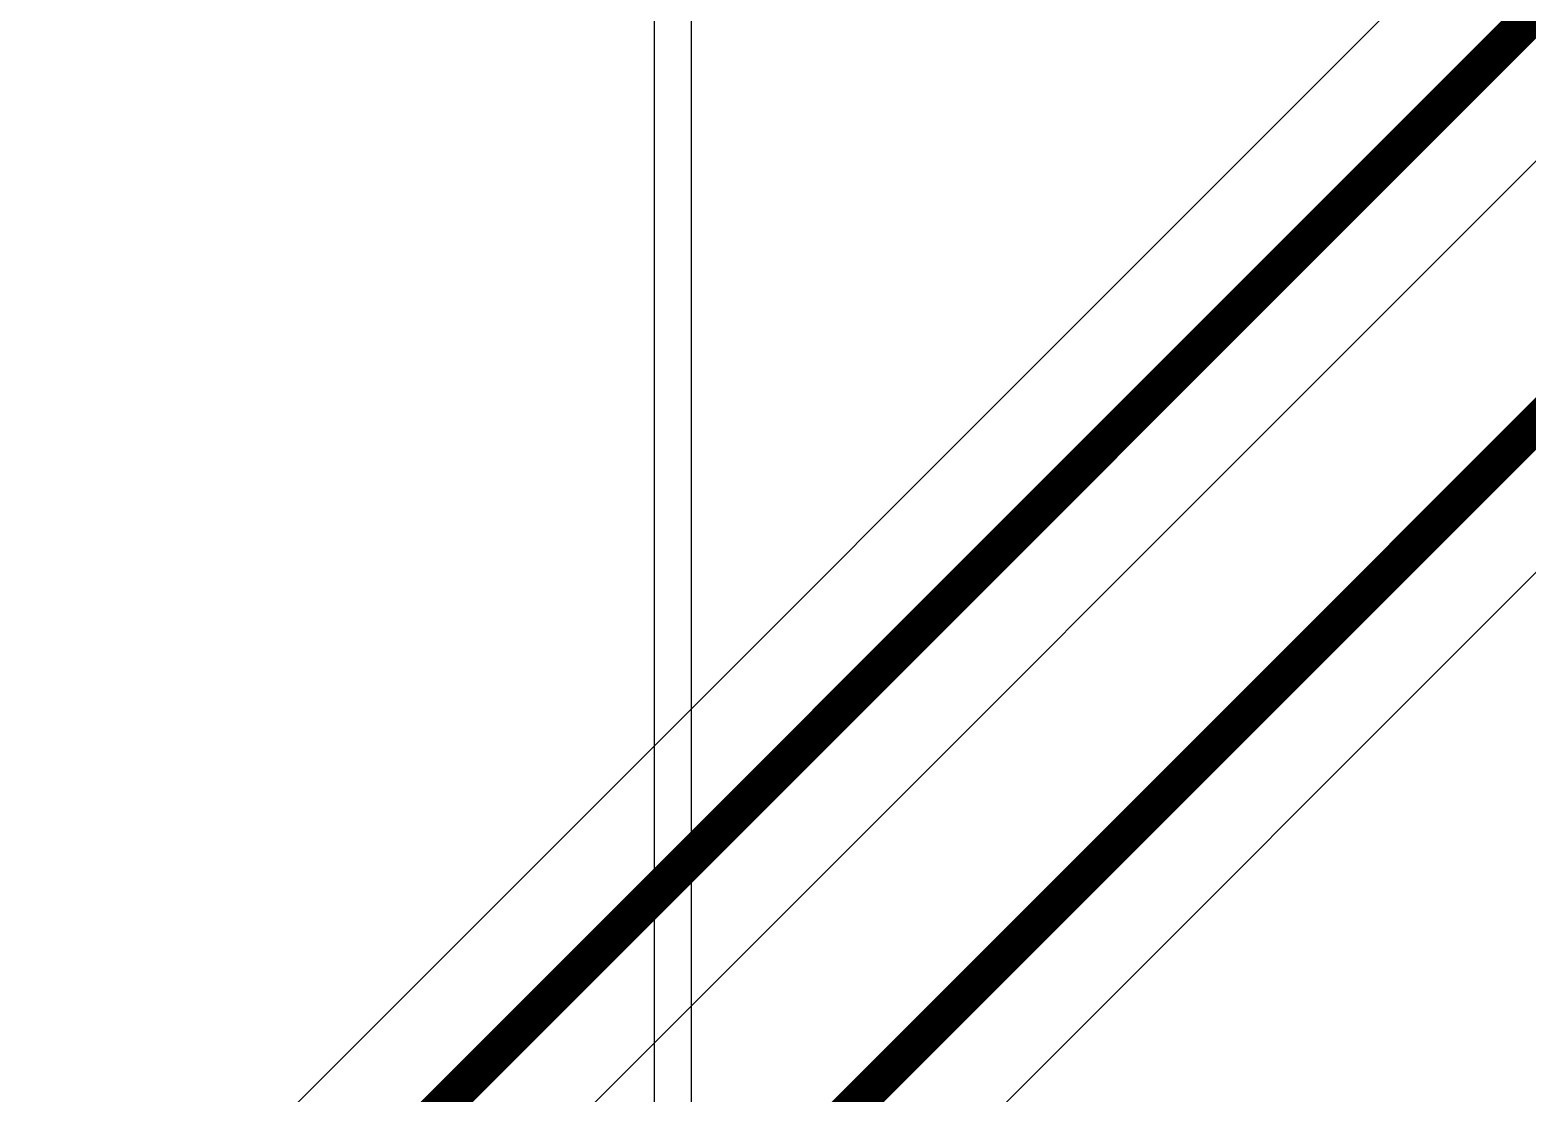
# Model space of a CAD drawing. Extents: x 0 to 323, y 0 to 320.
# Drawn here: x 171.82 to 177.88, y 55.01 to 59.31 of the extents above; entities that cross this region are included whole.
import ezdxf

# ---------------------------------------------------------------- set-up
doc = ezdxf.new("R2010")
doc.units = 0
doc.header["$MEASUREMENT"] = 0
for name, color, linetype in [('ETCH_INT1', 4, 'CONTINUOUS'), ('ETCH_INT2', 5, 'CONTINUOUS'), ('ETCH_TOP', 2, 'CONTINUOUS')]:
    doc.layers.add(name, color=color, linetype=linetype)

msp = doc.modelspace()

# ---------------------------------------------------------------- linework, layer by layer
at = {"layer": 'ETCH_INT1'}
for points in [[(180.6, 76.75), (174.35, 70.5), (174.35, 68.3505, -0.646208), (174.1814, 68.2745, 2.22023), (174.1814, 67.5255, -0.646208), (174.35, 67.4495), (174.35, 49.606)], [(180.7501, 76.6878), (175.0354, 70.9732, 0.664618), (175.1061, 70.8001, -1.49239), (174.6736, 69.7778, 0.669944), (174.5001, 69.7064), (174.5001, 49.6682)]]:
    msp.add_lwpolyline(points, format="xyb", dxfattribs=at)
at = {"layer": 'ETCH_INT2'}
for points, format in [([(86.796, 53.954, 0.15, 0.15, 0), (84.6907, 53.954, 0.15, 0.15, 0), (82.6197, 56.025, 0.15, 0.15, 0), (81.9618, 56.025, 0.15, 0.15, 0), (81.625, 55.6882, 0.15, 0.15, 0), (81.625, 54.1199, 0.15, 0.15, 0), (83.029, 52.7158, 0.15, 0.15, 0), (84.2198, 51.525, 0.15, 0.15, 0), (86.5382, 51.525, 0.15, 0.15, 0), (89.075, 48.9882, 0.15, 0.15, 0), (89.075, 40.5132, 0.15, 0.15, 0), (91.3882, 38.2, 0.15, 0.15, 0), (94.5, 38.2, 0.15, 0.15, 0), (109.356, 23.344, 0.15, 0.15, 0), (119.8073, 23.344, 0.15, 0.15, 0), (129.1164, 14.035, 0.15, 0.15, 0), (163.006, 14.035, 0.15, 0.15, 0), (165.5, 16.529, 0.15, 0.15, 0), (165.5, 46.9632, 0.15, 0.15, 0), (185.4368, 66.9, 0.15, 0.15, 0), (185.4732, 66.9, 0.15, 0.15, 0), (188.045, 69.4718, 0.15, 0.15, 0), (188.045, 77.185, 0.15, 0.15, 0), (184.23, 81, 0.15, 0.15, 0)], "xyseb"), ([(188.4701, 77.3611), (188.4701, 69.2957), (185.6493, 66.4749), (185.6129, 66.4749), (182.0679, 62.9299, 0.437934), (182.0739, 62.781, -1.084587), (181.369, 62.0761, 0.437934), (181.2201, 62.0821), (165.9251, 46.7871), (165.9251, 16.3529), (163.2451, 13.6729, 0.448627), (163.2539, 13.5217, -2.634574), (161.73, 13.4365, 0.669693), (161.6586, 13.6099), (160.8814, 13.6099, 0.669693), (160.81, 13.4365, -2.427924), (159.19, 13.4365, 0.669693), (159.1186, 13.6099), (128.9403, 13.6099), (121.2532, 21.2969, 0.669963)], "xyb"), ([(187.6199, 74.3151), (187.6199, 71.1849, -0.590873), (187.4643, 71.0992, 0.451835), (185.5919, 70.5498, -0.636779), (185.4081, 70.5498, 4.507415), (185.4081, 69.4502, -0.636779), (185.5919, 69.4502, 0.232087), (186.4838, 68.7318, -0.590771), (186.5332, 68.5612), (185.2971, 67.3251), (185.2607, 67.3251), (165.0749, 47.1393), (165.0749, 16.7051), (163.8121, 15.4423, -0.569037), (163.6431, 15.4853, 0.154807), (163.2539, 16.0617, -0.448627), (163.2451, 16.2129), (164.7251, 17.6929), (164.7251, 53.1239), (184.6551, 73.0539), (184.6551, 74.2709)], "xyb")]:
    msp.add_lwpolyline(points, format=format, dxfattribs=at)
at = {"layer": 'ETCH_TOP'}
for points, format in [([(84.928, 56.454, 0.15, 0.15, 0), (85.6962, 56.454, 0.15, 0.15, 0), (89.325, 52.8252, 0.15, 0.15, 0), (89.325, 41.1118, 0.15, 0.15, 0), (99.3618, 31.075, 0.15, 0.15, 0), (141.0882, 31.075, 0.15, 0.15, 0), (155.01, 44.9968, 0.15, 0.15, 0), (155.01, 49.861, 0.15, 0.15, 0), (159.698, 54.549, 0.15, 0.15, 0), (174.749, 54.549, 0.15, 0.15, 0), (184.85, 64.65, 0.15, 0.15, 0)], "xyseb"), ([(142.253, 30.322), (156.238, 44.307), (156.238, 49.992), (158.399, 52.153), (159.688, 52.153), (159.6946, 52.1512, 0.135199), (160.3054, 52.1512), (160.312, 52.153), (162.228, 52.153), (162.2346, 52.1512, 0.135199), (162.8454, 52.1512), (162.852, 52.153), (164.652, 52.153), (164.652, 54.1239), (174.9251, 54.1239), (183.9511, 63.1499), (188.2001, 63.1499), (188.2001, 64.1506), (188.2415, 64.1583, 0.155911), (188.5097, 64.3025), (188.5246, 64.318), (188.984, 64.318), (189.211, 64.091), (189.211, 0.874)], "xyb")]:
    msp.add_lwpolyline(points, format=format, dxfattribs=at)

doc.saveas('drawing.dxf')
